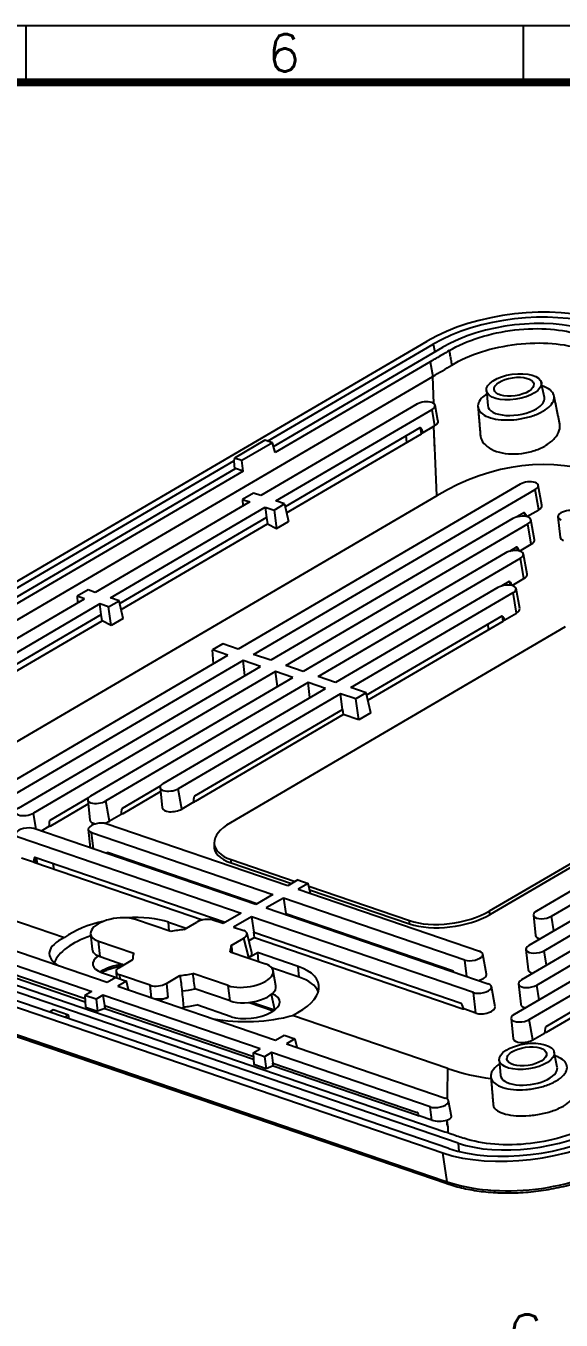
# Model space of a CAD drawing. Header units: millimetres. Extents: x 5293 to 5736, y -198 to 141.
# Drawn here: x 5514.5 to 5561.1, y 27.7 to 140.6 of the extents above; entities that cross this region are included whole.
import ezdxf

# ---------------------------------------------------------------- set-up
doc = ezdxf.new("R2010")
doc.units = ezdxf.units.MM
doc.header["$LTSCALE"] = 0.5
doc.linetypes.add('CENTER', pattern=[50.8, 31.75, -6.35, 6.35, -6.35])
doc.layers.add('112', color=7, linetype='Continuous', true_color=0xffffff)
doc.layers.add('A1_KUANG', color=7, linetype='Continuous')
doc.layers.add('A4_KUANG', color=7, linetype='Continuous')
doc.layers.add('core', color=7, linetype='Continuous', lineweight=20)
doc.styles.get("Standard").update_dxf_attribs({"font": 'txt', "bigfont": 'gbcbig.shx'})
doc.dimstyles.new('VT-4.00', dxfattribs={"dimtxt": 4, "dimasz": 3.5, "dimexe": 2, "dimexo": 1.8, "dimgap": 0.5, "dimtad": 1, "dimzin": 0, "dimdsep": 46, "dimtxsty": 'Standard', "dimblk": 'CLOSEDBLANK', "dimcen": 0.3, "dimclrd": 1, "dimclre": 1, "dimclrt": 7, "dimadec": 1, "dimazin": 0, "dimtfac": 1, "dimtofl": 0, "dimtmove": 0, "dimatfit": 3, "dimldrblk": 'CLOSEDBLANK', "dimfxl": 0, "dimtolj": 1, "dimtzin": 0, "dimarcsym": 0})

# ---------------------------------------------------------------- blocks, each defined once
blk = doc.blocks.new('A$C3291225B')
at = {"layer": 'A4_KUANG'}
for p, q in [((128.995, 194.147), (128.995, 197.012)), ((154.221, 194.147), (154.221, 197.012)), ((258, 194.147), (2.865, 194.147))]:
    blk.add_line(p, q, dxfattribs=at)
at = {"layer": 'A4_KUANG', "color": 8}
blk.add_lwpolyline([(258, 0), (258, 197.012), (0, 197.012), (0, 0)], close=True, dxfattribs=at)
at = {"layer": 'A4_KUANG', "const_width": 0.4}
blk.add_lwpolyline([(2.865, 2.865), (2.865, 194.147), (255.126, 194.147), (255.135, 2.865), (2.865, 2.865)], dxfattribs=at)
at = {"layer": 'A4_KUANG'}
blk.add_text('6', height=1.91, dxfattribs=at).set_placement((141.256, 194.69))
blk = doc.blocks.new('_ClosedBlank')
at = {"color": 0, "linetype": 'ByBlock', "lineweight": -2}
for p, q in [((-1, 0.167), (0, 0)), ((-1, 0.167), (-1, -0.167)), ((0, 0), (-1, -0.167))]:
    blk.add_line(p, q, dxfattribs=at)
blk = doc.blocks.new('*D9')
at = {"layer": 'core', "color": 1, "linetype": 'CENTER', "lineweight": -2}
for p, q in [((5542.63, 16.53), (5542.63, 25.7)), ((5549.13, 6.56), (5549.13, 25.7)), ((5539.13, 23.7), (5535.63, 23.7)), ((5552.63, 23.7), (5568.46, 23.7))]:
    blk.add_line(p, q, dxfattribs=at)
at = {"layer": 'Defpoints', "color": 0, "linetype": 'CENTER'}
for p in [(5549.13, 23.7), (5542.63, 14.73), (5549.13, 4.76)]:
    blk.add_point(p, dxfattribs=at)
at = {"layer": 'core', "color": 1, "linetype": 'CENTER', "lineweight": -2, "xscale": 3.5, "yscale": 3.5, "zscale": 3.5}
blk.add_blockref('_ClosedBlank', (5542.63, 23.7), dxfattribs=at)
at = {"layer": 'core', "color": 1, "linetype": 'CENTER', "lineweight": -2, "xscale": 3.5, "yscale": 3.5, "zscale": 3.5, "rotation": 180}
blk.add_blockref('_ClosedBlank', (5549.13, 23.7), dxfattribs=at)
at = {"layer": 'core', "color": 7, "linetype": 'CENTER', "insert": (5562.29, 26.2), "char_height": 4, "attachment_point": 5}
blk.add_mtext('\\A1;6.50', dxfattribs=at)

msp = doc.modelspace()

# ---------------------------------------------------------------- linework, layer by layer
at = {"layer": '112', "color": 7}
for p, q in [((5481.187, 73.1), (5549.458, 113.067)), ((5535.549, 104.353), (5550, 112.812)), ((5536.056, 103.89), (5550.819, 112.533)), ((5550, 112.812), (5550.126, 112.127)), ((5549.725, 111.271), (5536.197, 103.351)), ((5549.725, 111.271), (5549.96, 109.992)), ((5485.366, 72.177), (5549.96, 109.992)), ((5550.057, 107.629), (5549.96, 109.992)), ((5554.627, 108.774), (5554.739, 107.442)), ((5559.686, 108.155), (5559.418, 109.464)), ((5548.548, 107.567), (5534.946, 99.604)), ((5550.402, 106.139), (5550.155, 107.48)), ((5536.276, 99.139), (5549.889, 107.108)), ((5550.13, 105.695), (5549.889, 107.108)), ((5548.83, 105.51), (5537.081, 98.633)), ((5537.203, 98.103), (5548.978, 104.996)), ((5548.863, 105.512), (5548.944, 104.976)), ((5549.114, 105.097), (5549.094, 105.166)), ((5549.122, 105.106), (5550.053, 105.651)), ((5550.14, 103.545), (5550.053, 105.651)), ((5550.159, 103.092), (5550.053, 105.651)), ((5550.053, 105.651), (5550.053, 105.651)), ((5535.318, 104.432), (5532.659, 102.876)), ((5535.972, 104.209), (5533.313, 102.652)), ((5535.972, 104.209), (5535.318, 104.432)), ((5536.197, 103.351), (5535.972, 104.209)), ((5547.704, 104.25), (5547.62, 104.802)), ((5532.659, 102.876), (5532.608, 102.625)), ((5533.313, 102.652), (5532.659, 102.876)), ((5550.159, 103.091), (5550.159, 103.092)), ((5550.303, 99.587), (5550.159, 103.091)), ((5500.794, 84.007), (5532.61, 102.632)), ((5501.299, 83.543), (5532.746, 101.952)), ((5533.416, 101.723), (5501.44, 83.004)), ((5532.608, 102.625), (5532.66, 101.902)), ((5533.416, 101.723), (5532.746, 101.952)), ((5533.416, 101.723), (5533.313, 102.652)), ((5557.569, 100.591), (5532.993, 86.204)), ((5559.469, 98.755), (5559.147, 100.506)), ((5550.303, 99.587), (5504.163, 72.576)), ((5534.324, 99.821), (5533.365, 99.26)), ((5534.309, 85.754), (5558.885, 100.141)), ((5534.946, 99.604), (5534.324, 99.821)), ((5559.188, 98.363), (5558.885, 100.141)), ((5533.997, 99.048), (5520.522, 91.16)), ((5521.852, 90.696), (5535.349, 98.596)), ((5533.365, 99.26), (5533.997, 99.048)), ((5533.365, 99.26), (5533.398, 98.698)), ((5535.349, 98.596), (5536.11, 98.342)), ((5535.349, 98.596), (5535.464, 97.686)), ((5536.11, 98.342), (5537.025, 98.878)), ((5536.11, 98.342), (5536.335, 96.73)), ((5537.025, 98.878), (5536.276, 99.139)), ((5537.025, 98.878), (5537.378, 97.34)), ((5558.163, 97.763), (5559.188, 98.363)), ((5535.464, 97.686), (5522.657, 90.189)), ((5522.779, 89.659), (5535.555, 97.138)), ((5535.464, 97.686), (5535.555, 97.138)), ((5535.555, 97.138), (5536.335, 96.73)), ((5556.924, 97.589), (5535.823, 85.237)), ((5536.335, 96.73), (5537.378, 97.34)), ((5537.14, 84.787), (5558.24, 97.14)), ((5557.902, 98.099), (5557.279, 97.734)), ((5557.935, 98.101), (5557.982, 97.795)), ((5558.543, 95.361), (5558.24, 97.14)), ((5558.824, 95.753), (5558.501, 97.505)), ((5560.869, 97.735), (5561.053, 95.964)), ((5557.257, 95.097), (5556.633, 94.732)), ((5557.29, 95.099), (5557.336, 94.793)), ((5557.518, 94.761), (5558.543, 95.361)), ((5556.279, 94.587), (5538.654, 84.27)), ((5539.97, 83.82), (5557.595, 94.138)), ((5557.898, 92.359), (5557.595, 94.138)), ((5558.179, 92.751), (5557.856, 94.503)), ((5555.633, 91.586), (5541.484, 83.302)), ((5556.611, 92.095), (5555.988, 91.73)), ((5556.645, 92.097), (5556.691, 91.791)), ((5556.873, 91.759), (5557.898, 92.359)), ((5557.534, 89.749), (5557.211, 91.501)), ((5506.098, 82.716), (5519.573, 90.604)), ((5519.9, 91.377), (5518.941, 90.816)), ((5519.573, 90.604), (5518.941, 90.816)), ((5518.941, 90.816), (5518.974, 90.254)), ((5520.522, 91.16), (5519.9, 91.377)), ((5521.686, 89.898), (5522.601, 90.434)), ((5522.601, 90.434), (5521.852, 90.696)), ((5522.954, 88.896), (5522.601, 90.434)), ((5542.8, 82.853), (5556.95, 91.136)), ((5557.253, 89.357), (5556.95, 91.136)), ((5520.925, 90.153), (5507.428, 82.252)), ((5508.234, 81.745), (5521.04, 89.242)), ((5521.686, 89.898), (5520.925, 90.153)), ((5521.04, 89.242), (5520.925, 90.153)), ((5521.131, 88.694), (5521.04, 89.242)), ((5521.911, 88.286), (5521.686, 89.898)), ((5556.227, 88.756), (5557.253, 89.357)), ((5508.355, 81.215), (5521.131, 88.694)), ((5521.911, 88.286), (5521.131, 88.694)), ((5522.954, 88.896), (5521.911, 88.286)), ((5561.498, 88.158), (5532.302, 71.066)), ((5555.966, 89.093), (5544.187, 82.197)), ((5544.289, 81.751), (5556.091, 88.66)), ((5554.827, 87.92), (5554.756, 88.385)), ((5555.999, 89.095), (5556.068, 88.646)), ((5531.652, 86.662), (5530.755, 86.137)), ((5532.096, 85.679), (5530.755, 86.137)), ((5530.827, 84.936), (5530.755, 86.137)), ((5532.993, 86.204), (5531.652, 86.662)), ((5507.52, 71.292), (5532.096, 85.679)), ((5533.412, 85.229), (5508.836, 70.842)), ((5513.826, 72.359), (5534.926, 84.712)), ((5534.926, 84.712), (5533.412, 85.229)), ((5533.578, 83.922), (5533.412, 85.229)), ((5535.823, 85.237), (5534.309, 85.754)), ((5538.654, 84.27), (5537.14, 84.787)), ((5536.243, 84.262), (5515.142, 71.91)), ((5520.132, 73.427), (5537.757, 83.745)), ((5537.757, 83.745), (5536.243, 84.262)), ((5536.408, 82.955), (5536.243, 84.262)), ((5541.484, 83.302), (5539.97, 83.82)), ((5539.073, 83.295), (5521.448, 72.977)), ((5526.438, 74.494), (5540.587, 82.777)), ((5540.587, 82.777), (5539.073, 83.295)), ((5539.238, 81.988), (5539.073, 83.295)), ((5544.142, 82.394), (5542.8, 82.853)), ((5544.142, 82.394), (5543.245, 81.869)), ((5544.542, 80.65), (5544.142, 82.394)), ((5541.903, 82.328), (5527.754, 74.044)), ((5543.245, 81.869), (5541.903, 82.328)), ((5542.076, 80.962), (5541.903, 82.328)), ((5543.5, 80.039), (5543.245, 81.869)), ((5529.192, 73.419), (5542.076, 80.962)), ((5529.256, 72.95), (5542.152, 80.5)), ((5542.076, 80.962), (5542.152, 80.5)), ((5543.5, 80.039), (5542.152, 80.5)), ((5544.542, 80.65), (5543.5, 80.039)), ((5584.066, 80.445), (5554.871, 63.354)), ((5584.142, 80.168), (5554.946, 63.077)), ((5522.886, 72.352), (5526.22, 74.303)), ((5522.95, 71.883), (5526.211, 73.792)), ((5526.175, 74.144), (5526.359, 72.373)), ((5528.057, 72.266), (5527.754, 74.044)), ((5516.58, 71.284), (5519.914, 73.236)), ((5516.644, 70.816), (5519.906, 72.725)), ((5519.869, 73.077), (5520.053, 71.306)), ((5521.751, 71.198), (5521.448, 72.977)), ((5529.083, 72.866), (5528.057, 72.266)), ((5515.384, 70.493), (5515.142, 71.91)), ((5522.777, 71.799), (5521.751, 71.198)), ((5573.137, 71.654), (5558.988, 63.371)), ((5560.304, 62.921), (5574.453, 71.204)), ((5534.524, 63.952), (5515.168, 70.567)), ((5516.471, 70.732), (5515.813, 70.346)), ((5519.918, 70.482), (5520.085, 68.887)), ((5520.193, 70.228), (5536.012, 64.823)), ((5520.358, 68.793), (5520.193, 70.228)), ((5537.305, 65.58), (5521.487, 70.985)), ((5575.967, 70.687), (5558.342, 60.369)), ((5559.659, 59.919), (5577.284, 70.237)), ((5513.875, 69.81), (5533.231, 63.195)), ((5530.897, 69.369), (5530.883, 69.1)), ((5578.798, 69.719), (5557.697, 57.367)), ((5559.014, 56.917), (5580.114, 69.27)), ((5514.08, 68.02), (5515.124, 67.663)), ((5515.252, 68.048), (5515.254, 67.601)), ((5531.84, 62.38), (5515.261, 68.046)), ((5515.477, 67.525), (5515.405, 67.997)), ((5521.571, 68.466), (5521.571, 68.379)), ((5534.62, 64.008), (5521.58, 68.465)), ((5521.738, 68.321), (5521.724, 68.415)), ((5523.15, 67.928), (5523.164, 67.834)), ((5532.365, 67.571), (5532.364, 67.857)), ((5532.364, 67.857), (5537.94, 65.951)), ((5581.628, 68.752), (5557.052, 54.365)), ((5558.368, 53.915), (5582.944, 68.302)), ((5552.153, 43.135), (5482.808, 66.833)), ((5485.263, 66.605), (5551.016, 44.135)), ((5515.263, 67.598), (5529.882, 62.603)), ((5516.831, 67.509), (5516.903, 67.038)), ((5532.365, 67.571), (5537.632, 65.771)), ((5583.117, 66.936), (5559.806, 53.29)), ((5481.322, 66.033), (5550.819, 42.284)), ((5551.349, 42.664), (5482.004, 66.362)), ((5504.295, 65.695), (5517.848, 61.064)), ((5538.172, 66.087), (5537.305, 65.58)), ((5538.172, 66.087), (5539.085, 65.775)), ((5539.085, 65.775), (5538.218, 65.268)), ((5539.286, 64.903), (5539.085, 65.775)), ((5539.139, 65.542), (5547.931, 62.537)), ((5559.87, 52.821), (5583.193, 66.475)), ((5536.012, 64.823), (5534.524, 63.952)), ((5536.925, 64.511), (5535.437, 63.64)), ((5552.743, 59.105), (5536.925, 64.511)), ((5536.925, 64.511), (5537.134, 63.149)), ((5538.218, 65.268), (5554.036, 59.862)), ((5539.21, 65.232), (5547.933, 62.251)), ((5535.437, 63.64), (5554.794, 57.025)), ((5554.946, 63.077), (5554.871, 63.354)), ((5482.64, 63.197), (5550.936, 39.858)), ((5482.814, 62.987), (5551.11, 39.648)), ((5527.114, 61.583), (5524.034, 62.636)), ((5526.903, 62.405), (5528.455, 61.875)), ((5526.958, 61.637), (5526.903, 62.405)), ((5528.263, 61.763), (5529.383, 62.418)), ((5531.671, 62.281), (5530.785, 62.584)), ((5533.231, 63.195), (5531.671, 62.281)), ((5534.144, 62.883), (5532.584, 61.969)), ((5553.501, 56.268), (5534.144, 62.883)), ((5534.144, 62.883), (5534.354, 61.521)), ((5537.134, 63.149), (5551.665, 58.184)), ((5537.145, 63.057), (5537.134, 63.149)), ((5547.933, 62.251), (5547.931, 62.537)), ((5558.724, 63.021), (5558.909, 61.25)), ((5560.522, 61.645), (5560.304, 62.921)), ((5506.515, 61.061), (5520.231, 56.373)), ((5521.56, 57.141), (5507.821, 61.836)), ((5520.113, 61.377), (5520.252, 60.049)), ((5532.361, 60.363), (5533.48, 61.018)), ((5532.584, 61.969), (5533.47, 61.667)), ((5533.905, 59.311), (5533.48, 61.018)), ((5534.184, 59.716), (5533.76, 61.424)), ((5534.405, 61.057), (5533.921, 60.773)), ((5534.354, 61.521), (5552.422, 55.347)), ((5534.405, 61.057), (5534.354, 61.521)), ((5534.405, 61.057), (5552.486, 54.878)), ((5519.628, 55.72), (5506.655, 60.153)), ((5506.683, 59.899), (5519.642, 55.471)), ((5520.801, 60.743), (5523.881, 59.691)), ((5520.955, 59.401), (5520.801, 60.743)), ((5532.275, 59.819), (5535.355, 58.767)), ((5558.079, 60.019), (5558.264, 58.248)), ((5559.876, 58.643), (5559.659, 59.919)), ((5520.955, 59.401), (5523.022, 58.694)), ((5522.626, 58.463), (5523.796, 59.147)), ((5523.793, 59.173), (5523.795, 59.147)), ((5533.905, 59.311), (5534.662, 59.754)), ((5538.224, 58.536), (5534.662, 59.754)), ((5534.662, 59.754), (5534.738, 58.978)), ((5552.908, 57.67), (5552.743, 59.105)), ((5554.632, 57.872), (5554.309, 59.624)), ((5521.054, 58.026), (5522.365, 57.578)), ((5522.307, 57.573), (5521.56, 57.141)), ((5522.307, 57.573), (5523.239, 57.254)), ((5522.341, 58.098), (5522.366, 57.553)), ((5525.322, 56.897), (5522.636, 57.814)), ((5522.636, 57.814), (5522.653, 57.455)), ((5526.724, 57.063), (5527.893, 57.747)), ((5532.123, 56.874), (5529.042, 57.927)), ((5538.29, 57.62), (5535.904, 58.435)), ((5536.28, 56.857), (5536.038, 58.171)), ((5538.29, 57.62), (5538.224, 58.536)), ((5523.239, 57.254), (5522.504, 56.818)), ((5522.504, 56.818), (5536.242, 52.123)), ((5523.41, 56.508), (5523.239, 57.254)), ((5525.428, 55.819), (5525.322, 56.897)), ((5526.724, 57.063), (5526.845, 55.826)), ((5532.276, 55.532), (5529.217, 56.577)), ((5532.276, 55.532), (5532.123, 56.874)), ((5555.389, 55.036), (5555.067, 56.787)), ((5557.434, 57.017), (5557.618, 55.246)), ((5559.231, 55.641), (5559.014, 56.917)), ((5520.231, 56.373), (5519.61, 56.015)), ((5520.587, 55.681), (5519.61, 56.015)), ((5519.61, 56.015), (5519.67, 55.007)), ((5521.197, 56.043), (5520.587, 55.681)), ((5520.587, 55.681), (5520.732, 54.644)), ((5534.914, 51.356), (5521.197, 56.043)), ((5521.197, 56.043), (5521.337, 55.135)), ((5526.845, 55.826), (5526.156, 55.57)), ((5533.936, 55.407), (5536.065, 54.679)), ((5534.151, 55.436), (5536.16, 54.749)), ((5536.182, 54.766), (5535.884, 56.109)), ((5553.706, 54.478), (5553.501, 56.268)), ((5516.856, 54.762), (5516.521, 54.566)), ((5518.197, 54.304), (5516.856, 54.762)), ((5518.197, 54.304), (5517.862, 54.108)), ((5518.242, 53.978), (5518.197, 54.304)), ((5519.67, 55.007), (5520.732, 54.644)), ((5521.366, 54.882), (5520.732, 54.644)), ((5521.337, 55.135), (5534.31, 50.702)), ((5521.337, 55.135), (5521.366, 54.882)), ((5521.366, 54.882), (5534.325, 50.453)), ((5528.242, 55.017), (5528.069, 54.916)), ((5532.376, 54.157), (5529.366, 55.186)), ((5551.264, 49.644), (5537.711, 54.276)), ((5553.706, 54.478), (5552.661, 54.835)), ((5556.789, 54.015), (5556.973, 52.244)), ((5558.672, 52.137), (5558.368, 53.915)), ((5536.242, 52.123), (5536.99, 52.555)), ((5536.99, 52.555), (5537.922, 52.237)), ((5537.922, 52.237), (5537.187, 51.801)), ((5537.922, 52.237), (5538.093, 51.491)), ((5558.672, 52.137), (5559.697, 52.737)), ((5534.293, 50.997), (5534.914, 51.356)), ((5535.269, 50.663), (5534.293, 50.997)), ((5534.293, 50.997), (5534.353, 49.989)), ((5535.88, 51.026), (5535.269, 50.663)), ((5549.726, 46.294), (5535.88, 51.026)), ((5535.88, 51.026), (5536.02, 50.118)), ((5537.187, 51.801), (5551.043, 47.065)), ((5560.809, 49.768), (5560.541, 51.077)), ((5535.414, 49.626), (5534.353, 49.989)), ((5535.269, 50.663), (5535.414, 49.626)), ((5536.048, 49.864), (5535.414, 49.626)), ((5536.02, 50.118), (5548.596, 45.82)), ((5536.048, 49.864), (5536.02, 50.118)), ((5536.048, 49.864), (5548.631, 45.564)), ((5555.749, 50.386), (5555.862, 49.055)), ((5551.23, 47.374), (5551.264, 49.645)), ((5549.857, 45.153), (5549.726, 46.294)), ((5551.224, 46.971), (5551.23, 47.373)), ((5551.23, 47.373), (5551.23, 47.374)), ((5551.571, 45.466), (5551.321, 46.822)), ((5549.857, 45.153), (5548.758, 45.528)), ((5551.196, 45.005), (5551.198, 45.153)), ((5551.196, 45.004), (5551.198, 45.153)), ((5551.198, 45.153), (5551.198, 45.153)), ((5551.275, 44.6), (5551.267, 44.049)), ((5552.153, 43.135), (5552.226, 42.408)), ((5551.219, 39.762), (5550.819, 42.284))]:
    msp.add_line(p, q, dxfattribs=at)
for centre, major_axis, ratio, start_param, end_param in [((5557.168, 110.293), (10.886, 1.582), 0.4648994, 0.7366727, 2.2880987), ((5557.167, 110.363), (-10.025, -1.444), 0.4560387, 3.8702912, 5.4410875), ((5557.167, 110.363), (-8.88, -1.279), 0.4560387, 3.8702912, 5.4410875), ((5548.502, 176.337), (51.884, 70.699), 0.5763183, 4.0687716, 4.0938389), ((5549.218, 107.337), (-0.938, -0.135), 0.4560387, 2.2994949, 5.4410875), ((5557.217, 107.768), (2.474, 0.356), 0.4560387, 3.1147384, 5.4410875), ((5557.217, 107.768), (2.474, 0.356), 0.4560387, 5.4410875, 6.2831853), ((5557.217, 107.768), (2.474, 0.356), 0.4560387, 0, 0.0268468), ((5552.678, 90.02), (-3.839, 15.494), 0.0461593, 6.0413211, 6.2967959), ((5548.26, 105.355), (0.977, -0.001), 0.5413472, 5.5381296, 5.7936043), ((5548.659, 172.99), (51.966, 71.69), 0.5774273, 4.0607209, 4.0618686), ((5563.096, -177.973), (-3.716, 280.28), 0.2392804, 6.1967949, 6.4194769), ((5558.227, 100.366), (-0.921, -0.133), 0.4560387, 2.2994949, 5.4410875), ((5558.481, 98.605), (-0.99, -0.143), 0.4560387, 2.2994949, 3.1595068), ((5561.79, 97.86), (0.921, 0.133), 0.4560387, 0.7286986, 3.8702912), ((5557.582, 97.364), (-0.921, -0.133), 0.4560387, 2.2994949, 5.4410875), ((5561.75, 82.609), (-3.839, 15.494), 0.0461593, 6.0614681, 6.2967959), ((5562.044, 96.098), (0.99, 0.143), 0.4560387, 3.1236728, 3.8702912), ((5556.937, 94.363), (-0.921, -0.133), 0.4560387, 2.2994949, 5.4410875), ((5561.105, 79.607), (-3.839, 15.494), 0.0461593, 6.0614681, 6.2967959), ((5557.836, 95.603), (-0.99, -0.143), 0.4560387, 2.2994949, 3.1595068), ((5557.19, 92.601), (-0.99, -0.143), 0.4560387, 2.2994949, 3.1595068), ((5556.291, 91.361), (-0.921, -0.133), 0.4560387, 2.2994949, 5.4410875), ((5560.46, 76.605), (-3.839, 15.494), 0.0461593, 6.0614681, 6.2967959), ((5556.545, 89.599), (-0.99, -0.143), 0.4560387, 2.2994949, 3.1595068), ((5559.814, 73.603), (-3.839, 15.494), 0.0461593, 6.0614681, 6.2967959), ((5555.411, 88.887), (0.948, 0.136), 0.4526095, 5.4455353, 5.680863), ((5527.096, 74.269), (0.921, 0.133), 0.4560387, 2.2994949, 5.4410875), ((5520.79, 73.202), (0.921, 0.133), 0.4560387, 2.2994949, 5.4410875), ((5530.844, 56.643), (-1.639, 16.78), 0.0413748, 0.0190868, 0.2544146), ((5514.484, 72.134), (0.921, 0.133), 0.4560387, 2.2994949, 5.4410875), ((5524.538, 55.576), (-1.639, 16.78), 0.0413748, 0.0190868, 0.2544146), ((5527.35, 72.508), (0.99, 0.143), 0.4560387, 3.1237206, 5.4410875), ((5528.587, 73.184), (0.94, 0.136), 0.4594934, 5.2013002, 5.436628), ((5518.232, 54.509), (-1.639, 16.78), 0.0413748, 0.0190868, 0.2544146), ((5521.044, 71.44), (0.99, 0.143), 0.4560387, 3.1237206, 4.1408604), ((5521.044, 71.44), (0.99, 0.143), 0.4560387, 4.9204671, 5.4410875), ((5522.281, 72.117), (0.94, 0.136), 0.4594934, 5.2013002, 5.436628), ((5514.521, 70.188), (-0.921, -0.133), 0.4560387, 3.8702912, 7.0118839), ((5515.975, 71.049), (0.94, 0.136), 0.4594934, 5.2013002, 5.436628), ((5520.84, 70.607), (-0.921, -0.133), 0.4560387, 3.8702912, 7.0118839), ((5535.803, 69.87), (-4.897, -0.705), 0.4560387, 5.4410875, 7.0118839), ((5535.841, 69.606), (-4.949, -0.713), 0.4560387, 6.1927136, 7.0118839), ((5516.005, 52.19), (-0.754, 15.857), 0.0417723, 6.2666554, 6.5019832), ((5522.323, 52.609), (-0.754, 15.857), 0.0417723, 6.2666554, 6.3735055), ((5515.931, 67.985), (0.948, 0.136), 0.4526095, 3.631815, 3.8671427), ((5551.37, 64.55), (4.897, 0.705), 0.4560387, 3.8702912, 5.4410875), ((5559.646, 63.146), (-0.921, -0.133), 0.4560387, 5.4410875, 8.5826802), ((5522.671, 59.928), (6.025, 0.868), 0.4560387, 1.7345051, 2.4304808), ((5522.417, 61.69), (-2.302, -0.332), 0.4560387, 3.8702912, 7.0118839), ((5522.671, 59.928), (6.025, 0.868), 0.4560387, 0.7286986, 1.4070716), ((5530.089, 62.175), (0.99, 0.145), 0.4572489, 0.7275189, 2.2952736), ((5551.408, 64.286), (4.949, 0.713), 0.4560387, 3.8702912, 5.4410875), ((5522.627, 59.795), (6.114, 0.145), 0.3583492, 2.4597486, 3.6627399), ((5522.798, 59.047), (5.939, 0.855), 0.4560387, 1.9699222, 2.8971829), ((5528.078, 59.755), (-4.281, -0.617), 0.4560387, 4.6036353, 4.873482), ((5532.77, 61.259), (0.993, 0.145), 0.454495, 5.440455, 7.0082097), ((5559.9, 61.384), (-0.99, -0.143), 0.4560387, 6.2653133, 7.1705834), ((5522.608, 60.368), (-2.353, -0.339), 0.4560387, 6.2652645, 7.0118839), ((5528.078, 59.755), (4.281, 0.617), 0.4560387, 6.0086931, 6.2785398), ((5553.39, 59.484), (0.921, 0.133), 0.4560387, 3.8702912, 7.0118839), ((5559.001, 60.144), (-0.921, -0.133), 0.4560387, 5.4410875, 8.5826802), ((5522.798, 59.047), (-2.483, -0.358), 0.4560387, 5.6054323, 7.0118839), ((5523.017, 57.526), (2.633, 0.379), 0.4560387, 1.5488015, 2.3982586), ((5528.078, 59.755), (-4.281, -0.617), 0.4560387, 6.0086931, 6.2785398), ((5533.739, 57.821), (2.302, 0.332), 0.4560387, 3.8702912, 7.0118839), ((5533.195, 59.551), (0.993, 0.145), 0.454495, 5.440455, 6.3283667), ((5523.336, 58.222), (0.993, 0.145), 0.454495, 2.2988624, 3.866617), ((5528.078, 59.755), (4.281, 0.617), 0.4560387, 4.6036353, 4.873482), ((-1579.858, 2321.583), (4772.129, -8874.551), 0.6081782, 1.009697, 1.009846), ((5533.993, 56.059), (-6.025, -0.868), 0.4560387, 2.168509, 3.8702912), ((5534.12, 55.178), (-5.939, -0.855), 0.4560387, 3.2593006, 3.8702912), ((5554.644, 41.564), (-2.992, 16.621), 0.0369115, 6.1558159, 6.2626658), ((5553.643, 57.722), (0.99, 0.143), 0.4560387, 4.9508518, 6.301049), ((5559.254, 58.382), (-0.99, -0.143), 0.4560387, 6.2653133, 7.1705834), ((5526.018, 57.306), (0.99, 0.145), 0.4572489, 3.8691116, 5.4368662), ((5528.269, 58.434), (4.333, 0.624), 0.4560387, 4.6089732, 4.8669067), ((5533.929, 56.499), (2.353, 0.339), 0.4560387, 3.8702912, 6.3010498), ((5554.147, 56.647), (0.921, 0.133), 0.4560387, 3.8702912, 7.0118839), ((5558.355, 57.142), (-0.921, -0.133), 0.4560387, 5.4410875, 8.5826802), ((5526.139, 56.069), (1.003, 0.019), 0.357571, 4.1586371, 5.4866235), ((5534.12, 55.178), (2.483, 0.358), 0.4560387, 3.8702912, 6.9608822), ((5555.401, 38.727), (-2.992, 16.621), 0.0369115, 6.027338, 6.2626658), ((5528.459, 57.112), (-4.463, -0.643), 0.4560387, 1.4566403, 1.7093954), ((5533.949, 55.926), (6.114, 0.145), 0.3583492, 4.1636854, 5.3666766), ((5553.144, 55.268), (0.94, 0.136), 0.4594934, 3.8734279, 4.1087556), ((5554.401, 54.885), (0.99, 0.143), 0.4560387, 3.8702912, 6.3010494), ((5557.71, 54.14), (-0.921, -0.133), 0.4560387, 5.4410875, 8.5826802), ((5558.609, 55.38), (-0.99, -0.143), 0.4560387, 6.2653133, 7.1705834), ((5561.458, 36.514), (-1.639, 16.78), 0.0413748, 0.0190868, 0.2544146), ((5557.964, 52.378), (-0.99, -0.143), 0.4560387, 6.2653133, 8.5826802), ((5559.201, 53.055), (0.94, 0.136), 0.4594934, 5.2013002, 5.436628), ((5558.34, 49.381), (2.474, 0.356), 0.4560387, 3.1147384, 6.2831853), ((5558.34, 49.381), (2.474, 0.356), 0.4560387, 0, 0.0268468), ((5553.348, 328.956), (-3.716, 280.28), 0.2392804, 3.0552022, 3.1112729), ((5550.385, 46.68), (0.938, 0.135), 0.4560387, 3.8702912, 7.0118839), ((5551.575, 29.2), (-2.992, 16.621), 0.0369115, 6.0883196, 6.2626658), ((5549.308, 45.815), (0.956, 0.017), 0.3563056, 3.9191611, 4.0935073), ((5550.57, 45.42), (1.004, 0.024), 0.35835, 3.9132641, 5.3793932), ((5558.388, 46.856), (10.886, 1.582), 0.4648994, 3.8782654, 5.4296913), ((5558.74, 45.146), (7.545, 0.178), 0.3583501, 3.1278757, 3.2785847), ((5551.962, 44.403), (-0.974, 0.226), 0.8762424, 5.7935152, 5.7935878), ((5558.39, 46.786), (-10.025, -1.444), 0.4560387, 0.7286986, 2.2994949), ((5558.39, 46.786), (-8.88, -1.279), 0.4560387, 0.7286986, 2.2994949), ((5549.574, 94.051), (63.484, -43.936), 0.6230385, 5.1391881, 5.1432746), ((5551.271, 40.121), (-0.162, -0.473), 0.6639472, 5.5078958, 6.2836875), ((5551.554, 40.025), (-0.16, -0.474), 0.6655656, 5.5061727, 6.2993024)]:
    msp.add_ellipse(centre, major_axis=major_axis, ratio=ratio, start_param=start_param, end_param=end_param, dxfattribs=at)
for centre, major_axis in [((5557.027, 109.09), (2.397, 0.345)), ((5557.027, 109.09), (1.732, 0.249)), ((5558.149, 50.702), (2.397, 0.345)), ((5558.149, 50.702), (1.732, 0.249))]:
    msp.add_ellipse(centre, major_axis=major_axis, ratio=0.4560387, dxfattribs=at)
for points, knots in [([(5551.381, 112.24), (5552.861, 113.133), (5554.974, 113.794), (5559.216, 114.294), (5561.348, 114.132), (5562.855, 113.59)], [0, 0, 0, 0, 0.5, 0.5, 1, 1, 1, 1]), ([(5551.613, 110.98), (5553.072, 111.906), (5555.17, 112.545), (5559.373, 113.039), (5561.484, 112.896), (5562.982, 112.319)], [0, 0, 0, 0, 0.5, 0.5, 1, 1, 1, 1]), ([(5551.381, 112.24), (5551.179, 112.121), (5550.976, 112.003), (5550.774, 111.884), (5550.599, 111.782), (5550.425, 111.68), (5550.25, 111.578), (5550.075, 111.475), (5549.9, 111.373), (5549.725, 111.271)], [0, 0, 0, 0, 0.3665928, 0.3665928, 0.3665928, 0.6832964, 0.6832964, 0.6832964, 1, 1, 1, 1]), ([(5551.381, 112.24), (5551.405, 112.11), (5551.429, 111.98), (5551.453, 111.85), (5551.477, 111.72), (5551.501, 111.591), (5551.524, 111.461), (5551.554, 111.301), (5551.583, 111.14), (5551.613, 110.98)], [0, 0, 0, 0, 0.3091968, 0.3091968, 0.3091968, 0.6183935, 0.6183935, 0.6183935, 1, 1, 1, 1]), ([(5554.644, 108.461), (5554.468, 108.341), (5554.319, 108.213), (5554.202, 108.083), (5554.046, 107.908), (5553.944, 107.726), (5553.907, 107.55), (5553.87, 107.372), (5553.9, 107.196), (5553.993, 107.038), (5554.082, 106.885), (5554.231, 106.743), (5554.428, 106.624), (5554.634, 106.499), (5554.9, 106.396), (5555.204, 106.324), (5555.494, 106.255), (5555.825, 106.213), (5556.171, 106.199), (5556.529, 106.184), (5556.913, 106.2), (5557.291, 106.247), (5557.661, 106.293), (5558.035, 106.37), (5558.382, 106.47), (5558.73, 106.57), (5559.061, 106.696), (5559.348, 106.838), (5559.638, 106.983), (5559.888, 107.149), (5560.079, 107.321), (5560.263, 107.488), (5560.398, 107.665), (5560.473, 107.838), (5560.551, 108.02), (5560.563, 108.203), (5560.508, 108.371), (5560.454, 108.531), (5560.34, 108.683), (5560.176, 108.814), (5560.004, 108.95), (5559.773, 109.069), (5559.498, 109.157), (5559.492, 109.159), (5559.487, 109.16), (5559.482, 109.162)], [0, 0, 0, 0, 0.0540838, 0.0540838, 0.0540838, 0.12679, 0.12679, 0.12679, 0.2002607, 0.2002607, 0.2002607, 0.2711301, 0.2711301, 0.2711301, 0.3455304, 0.3455304, 0.3455304, 0.4164619, 0.4164619, 0.4164619, 0.490241, 0.490241, 0.490241, 0.5625129, 0.5625129, 0.5625129, 0.6350593, 0.6350593, 0.6350593, 0.7087293, 0.7087293, 0.7087293, 0.7797681, 0.7797681, 0.7797681, 0.8541423, 0.8541423, 0.8541423, 0.9248741, 0.9248741, 0.9248741, 0.9985584, 0.9985584, 0.9985584, 1, 1, 1, 1]), ([(5554.105, 104.841), (5554.117, 104.706), (5554.154, 104.574), (5554.216, 104.447), (5554.315, 104.245), (5554.476, 104.054), (5554.687, 103.888), (5554.91, 103.714), (5555.196, 103.564), (5555.522, 103.455), (5555.832, 103.352), (5556.184, 103.281), (5556.55, 103.249), (5556.926, 103.217), (5557.328, 103.225), (5557.722, 103.275), (5558.103, 103.324), (5558.486, 103.414), (5558.84, 103.534), (5559.196, 103.656), (5559.533, 103.812), (5559.824, 103.99), (5560.122, 104.172), (5560.378, 104.383), (5560.572, 104.602), (5560.762, 104.815), (5560.9, 105.042), (5560.976, 105.265), (5561.047, 105.473), (5561.063, 105.682), (5561.023, 105.877)], [0, 0, 0, 0, 0.0649575, 0.0649575, 0.0649575, 0.1686786, 0.1686786, 0.1686786, 0.2778006, 0.2778006, 0.2778006, 0.3811767, 0.3811767, 0.3811767, 0.4873697, 0.4873697, 0.4873697, 0.5901941, 0.5901941, 0.5901941, 0.6934733, 0.6934733, 0.6934733, 0.7995313, 0.7995313, 0.7995313, 0.9028876, 0.9028876, 0.9028876, 1, 1, 1, 1]), ([(5521.086, 58.015), (5521.168, 58.062), (5521.362, 58.163), (5521.705, 58.306), (5522.109, 58.436), (5522.488, 58.526), (5522.729, 58.568), (5522.823, 58.582)], [0, 0, 0, 0, 0.1810553, 0.4046387, 0.630096, 0.8568175, 1, 1, 1, 1]), ([(5555.774, 50.059), (5555.664, 49.984), (5555.565, 49.907), (5555.478, 49.828), (5555.294, 49.661), (5555.159, 49.484), (5555.084, 49.311), (5555.006, 49.129), (5554.993, 48.946), (5555.049, 48.778), (5555.102, 48.618), (5555.216, 48.466), (5555.381, 48.335), (5555.552, 48.199), (5555.784, 48.081), (5556.059, 47.992), (5556.328, 47.906), (5556.644, 47.845), (5556.98, 47.814), (5557.32, 47.782), (5557.69, 47.779), (5558.061, 47.806), (5558.436, 47.834), (5558.823, 47.894), (5559.187, 47.98), (5559.541, 48.064), (5559.884, 48.175), (5560.189, 48.303), (5560.381, 48.384), (5560.56, 48.473), (5560.721, 48.567)], [0, 0, 0, 0, 0.0511204, 0.0511204, 0.0511204, 0.1591694, 0.1591694, 0.1591694, 0.2722915, 0.2722915, 0.2722915, 0.3798737, 0.3798737, 0.3798737, 0.4919466, 0.4919466, 0.4919466, 0.6012953, 0.6012953, 0.6012953, 0.7117433, 0.7117433, 0.7117433, 0.8236985, 0.8236985, 0.8236985, 0.932394, 0.932394, 0.932394, 1, 1, 1, 1]), ([(5560.721, 48.567), (5560.981, 48.72), (5561.198, 48.892), (5561.354, 49.066), (5561.511, 49.241), (5561.613, 49.424), (5561.65, 49.6), (5561.687, 49.777), (5561.657, 49.953), (5561.564, 50.111), (5561.474, 50.264), (5561.325, 50.406), (5561.129, 50.525), (5560.985, 50.612), (5560.812, 50.689), (5560.617, 50.752)], [0, 0, 0, 0, 0.2129674, 0.2129674, 0.2129674, 0.4256875, 0.4256875, 0.4256875, 0.6406442, 0.6406442, 0.6406442, 0.8479902, 0.8479902, 0.8479902, 1, 1, 1, 1]), ([(5555.226, 46.456), (5555.23, 46.417), (5555.238, 46.379), (5555.251, 46.342), (5555.3, 46.208), (5555.413, 46.079), (5555.582, 45.967), (5555.756, 45.851), (5555.995, 45.75), (5556.281, 45.675), (5556.558, 45.601), (5556.887, 45.55), (5557.238, 45.526), (5557.59, 45.502), (5557.975, 45.504), (5558.361, 45.534), (5558.751, 45.565), (5559.154, 45.625), (5559.534, 45.709), (5559.904, 45.791), (5560.262, 45.897), (5560.582, 46.018), (5560.784, 46.095), (5560.973, 46.178), (5561.143, 46.265)], [0, 0, 0, 0, 0.0400111, 0.0400111, 0.0400111, 0.1837248, 0.1837248, 0.1837248, 0.3321997, 0.3321997, 0.3321997, 0.4765177, 0.4765177, 0.4765177, 0.6214774, 0.6214774, 0.6214774, 0.768331, 0.768331, 0.768331, 0.9107878, 0.9107878, 0.9107878, 1, 1, 1, 1]), ([(5561.143, 46.265), (5561.419, 46.407), (5561.649, 46.563), (5561.818, 46.717), (5561.987, 46.872), (5562.099, 47.029), (5562.144, 47.177)], [0, 0, 0, 0, 0.39143144, 0.39143144, 0.39143144, 0.78230215, 0.78230215, 0.78230215, 0.78230215]), ([(5551.429, 45.252), (5551.488, 45.289), (5551.531, 45.329), (5551.553, 45.369), (5551.571, 45.401), (5551.577, 45.434), (5551.571, 45.466)], [0.36712993, 0.36712993, 0.36712993, 0.36712993, 0.72291674, 0.72291674, 0.72291674, 1, 1, 1, 1]), ([(5551.016, 44.135), (5551.222, 44.064), (5551.428, 43.994), (5551.634, 43.923), (5551.812, 43.863), (5551.99, 43.802), (5552.168, 43.741), (5552.346, 43.68), (5552.524, 43.62), (5552.702, 43.559)], [0, 0, 0, 0, 0.3665928, 0.3665928, 0.3665928, 0.6832964, 0.6832964, 0.6832964, 1, 1, 1, 1]), ([(5564.175, 44.909), (5562.695, 44.016), (5560.582, 43.355), (5556.341, 42.855), (5554.209, 43.017), (5552.702, 43.559)], [0, 0, 0, 0, 0.5, 0.5, 1, 1, 1, 1]), ([(5551.219, 39.762), (5553.256, 39.058), (5556.085, 38.794), (5561.711, 39.457), (5564.499, 40.382), (5566.498, 41.56)], [0, 0, 0, 0, 0.5, 0.5, 1, 1, 1, 1]), ([(5551.401, 39.555), (5551.51, 39.515), (5551.841, 39.403), (5552.438, 39.243), (5553.188, 39.081), (5553.974, 38.954), (5554.79, 38.864), (5555.633, 38.809), (5556.501, 38.79), (5557.386, 38.809), (5558.279, 38.867), (5559.172, 38.962), (5560.057, 39.096), (5560.933, 39.266), (5561.798, 39.47), (5562.65, 39.709), (5563.477, 39.978), (5564.269, 40.275), (5565.018, 40.595), (5565.716, 40.937), (5566.173, 41.176), (5566.382, 41.305), (5566.389, 41.31)], [0, 0, 0, 0, 0.02783, 0.0824522, 0.1369079, 0.1911074, 0.24454, 0.2983897, 0.3524574, 0.4066008, 0.4606308, 0.5144043, 0.567828, 0.6209678, 0.6747845, 0.7290327, 0.783441, 0.8376407, 0.8913685, 0.9444095, 0.9981979, 1, 1, 1, 1])]:
    msp.add_open_spline(points, degree=3, knots=knots, dxfattribs=at)
for points, degree in [([(5553.893, 107.341), (5554.106, 104.823)], 1), ([(5561.027, 105.859), (5560.528, 108.297)], 1), ([(5550.402, 106.138), (5550.41, 106.097), (5550.409, 106.055), (5550.4, 106.013)], 3), ([(5550.302, 105.833), (5550.258, 105.783), (5550.199, 105.736), (5550.13, 105.695)], 3), ([(5550.4, 106.013), (5550.386, 105.951), (5550.353, 105.889), (5550.302, 105.833)], 3), ([(5532.361, 60.363), (5532.398, 60.159), (5532.436, 59.955), (5532.473, 59.752)], 3), ([(5527.893, 57.747), (5527.963, 57.299), (5528.034, 56.852), (5528.104, 56.404)], 3), ([(5528.242, 55.017), (5528.196, 55.479), (5528.15, 55.942), (5528.104, 56.404)], 3), ([(5555.017, 48.935), (5555.227, 46.438)], 1), ([(5551.196, 45.152), (5551.2, 45.153), (5551.204, 45.155), (5551.209, 45.156)], 3), ([(5551.209, 45.156), (5551.294, 45.183), (5551.371, 45.216), (5551.429, 45.252)], 3), ([(5551.275, 44.6), (5551.248, 44.666), (5551.207, 44.8), (5551.195, 44.936), (5551.196, 45.005)], 3), ([(5551.11, 39.648), (5551.252, 39.599), (5551.394, 39.551)], 2)]:
    msp.add_open_spline(points, degree=degree, dxfattribs=at)

# ---------------------------------------------------------------- block references
at = {"layer": 'A1_KUANG', "color": 1, "lineweight": 0, "xscale": 1.718413414360839, "yscale": 1.718413414361066, "zscale": 1.718413414359811}
msp.add_blockref('A$C3291225B', (5292.837, -197.991), dxfattribs=at)

# ---------------------------------------------------------------- dimensions: what is measured, and where the dimension line sits
at = {"layer": 'core', "linetype": 'CENTER'}
dim = msp.add_linear_dim(base=(5549.127, 23.696), p1=(5542.627, 14.727), p2=(5549.127, 4.761), dimstyle='VT-4.00', dxfattribs=at)
dim.commit()
dim.dimension.update_dxf_attribs({"geometry": '*D9', "text_midpoint": (5562.294, 26.196)})

doc.saveas('drawing.dxf')
